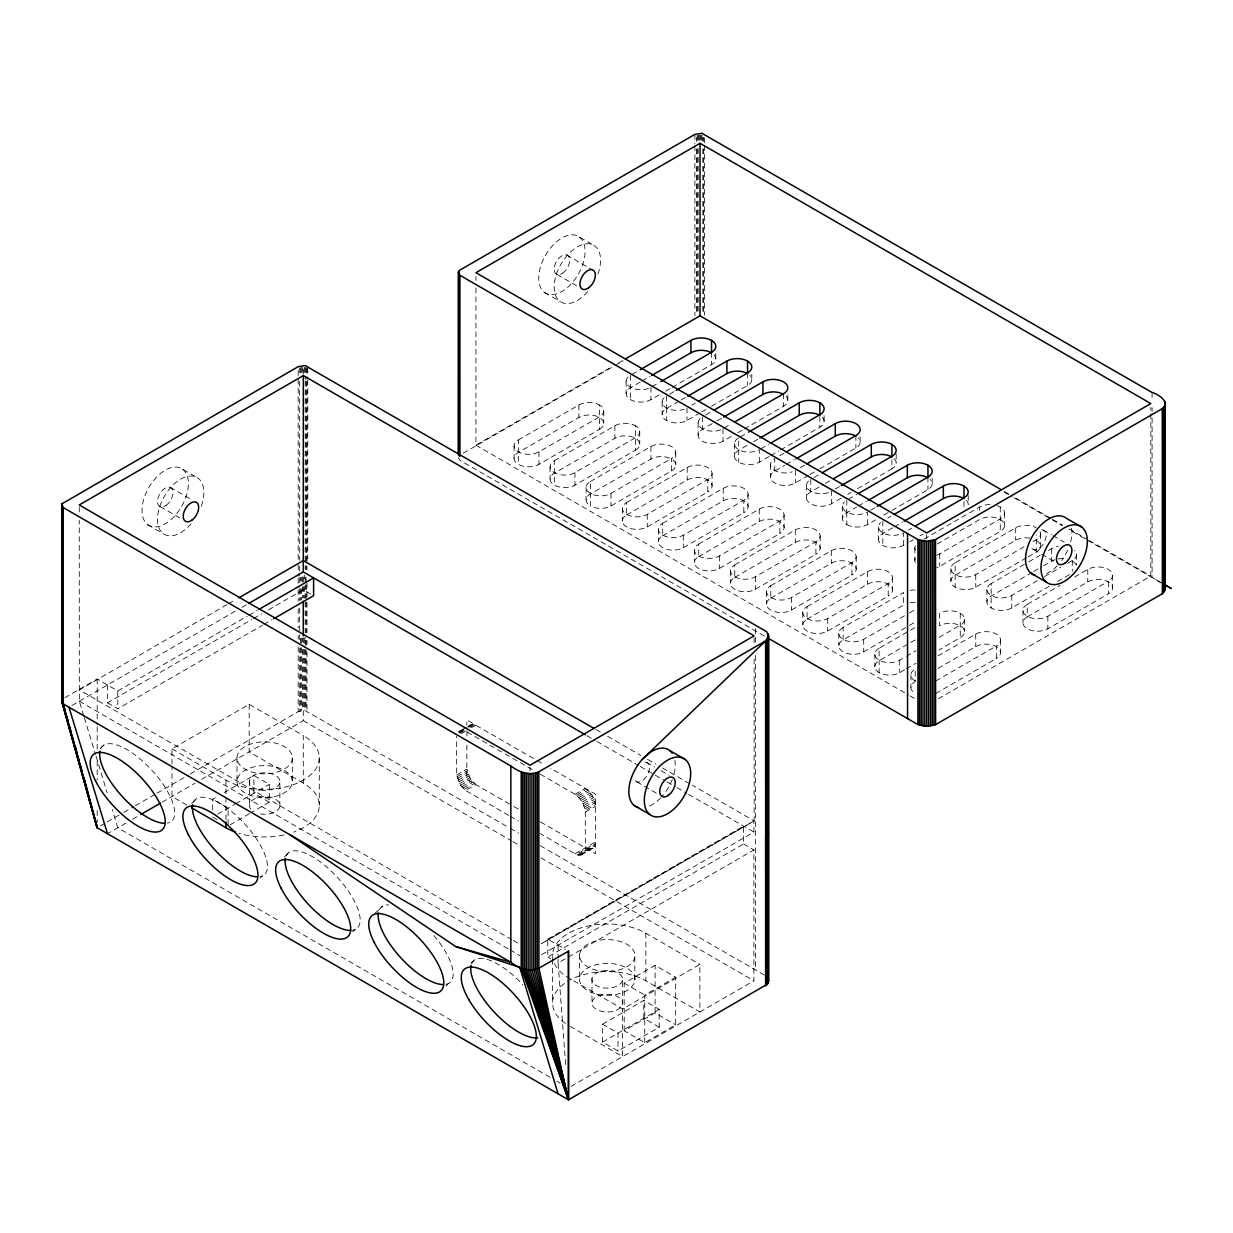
<?xml version="1.0" encoding="UTF-8"?>
<svg xmlns="http://www.w3.org/2000/svg" width="1233" height="1233" viewBox="0 0 1233 1233"><rect width="100%" height="100%" fill="white"/><g stroke="black" fill="none" stroke-linecap="round" stroke-linejoin="round"><path stroke-width="0.75" stroke-dasharray="5 3.75" d="M83.782 715.895L79.328 701.223L79.251 520.234M508.659 815.367L465.519 790.415L460.587 785.205L456.657 775.048L456.657 736.24M466.891 745.117L466.798 779.441L512.265 805.611M466.906 735.87L466.906 730.337M540.224 774.154L576.428 795.131L582.361 801.943L585.29 810.482L585.351 847.811C586.23 853.56 579.587 857.397 575.04 853.745L540.193 833.6M540.47 821.933L595.585 853.791L595.616 794.283L550.457 768.251M624.191 1030.757L624.191 983.179L655.108 965.331L675.669 977.214L675.669 1024.793L644.751 1042.64L624.191 1030.757L655.093 1012.91L675.669 1024.793M644.751 1042.64L644.767 995.062L675.669 977.214M655.093 1012.91L655.108 965.331M541.534 954.696L753.902 832.075L753.918 820.762L692.407 785.251M586.631 848.504L592.564 848.566L595.508 843.403L576.381 854.423M468.201 726.684L471.962 724.511L475.768 725.204L535.523 759.636M100.32 748.523L104.389 744.778M191.701 803.315L197.126 798.321M260.009 878.25L262.721 875.754M284.438 856.843L289.847 851.849M352.73 931.794L355.443 929.297M374.801 913.499L382.893 906.039M445.791 985.968L448.488 983.472M471.021 963.112L473.734 960.615M462.514 729.381L458.707 731.724L466.459 727.254M64.779 697.786L97.176 679.029L117.782 690.927L247.216 616.192M475.938 288.029L475.938 445.205L612.061 366.617M618.689 362.779L622.018 360.868M463.192 453.205L613.202 366.555M614.866 365.6L623.204 360.791M227.011 604.663L79.328 689.925L511.603 939.546M228.66 603.708L235.303 599.87M518.338 439.934L578.863 404.994A14.565 8.415 0 0 1 599.469 404.994L599.469 429.377L538.944 464.332A14.565 8.415 0 0 1 518.338 464.332L518.338 439.934A14.565 8.415 0 0 0 518.338 451.833A14.565 8.415 0 0 0 538.944 451.833L599.469 416.893A14.565 8.415 0 0 0 599.469 404.994M632.02 374.431L638.555 370.655M71.93 705.492L235.256 611.198M241.899 607.376L246.877 604.494M599.469 429.377A14.565 8.415 0 0 0 599.469 417.478A14.565 8.415 0 0 0 578.863 417.478L518.338 452.434A14.565 8.415 0 0 0 518.338 464.332M640.204 382.076L630.387 387.732A14.565 8.415 0 0 0 630.387 399.631A14.565 8.415 0 0 0 650.993 399.631L659.162 394.914M641.838 381.12L650.022 376.404M248.881 615.236L257.173 610.443M628.075 377.113A14.565 8.415 0 0 0 631.82 387.994A14.565 8.415 0 0 0 650.993 387.27L659.162 382.538M107.487 684.978L107.487 702.825L251.856 619.475M253.505 618.519L261.812 613.726M268.44 609.888L303.287 589.775L312.119 594.876M665.712 391.138L670.629 388.303M672.262 387.362L711.518 364.691A14.58 8.415 0 0 0 713.83 354.534M107.487 702.825L117.782 708.775L262.151 625.424M263.816 624.468L272.108 619.675M554.341 460.726L614.882 425.77A14.565 8.415 0 0 1 635.488 425.77L635.488 450.168L574.948 485.108A14.565 8.415 0 0 1 554.341 485.108L554.341 460.726A14.565 8.415 0 0 0 554.341 472.624A14.565 8.415 0 0 0 574.948 472.624L635.488 437.669A14.565 8.415 0 0 0 635.488 425.77M669.658 394.144L674.574 391.308M635.488 450.168A14.565 8.415 0 0 0 635.488 438.27A14.565 8.415 0 0 0 614.882 438.27L554.341 473.225A14.565 8.415 0 0 0 554.341 485.108M700.082 412.87L686.997 420.422A14.565 8.415 0 0 1 669.411 421.763L666.39 420.422A14.565 8.415 0 0 1 666.39 408.524L679.475 400.972M681.109 400.031L686.026 397.196M691.913 405.102L695.181 403.206M701.716 411.93L709.9 407.198M711.533 406.258L747.537 385.482A14.565 8.415 0 0 0 749.849 375.325M590.36 481.517L650.885 446.577A14.565 8.415 0 0 1 671.492 446.577A14.565 8.415 0 0 1 671.492 458.476L671.492 470.96L610.967 505.915A14.565 8.415 0 0 1 590.36 505.915L590.36 481.517A14.565 8.415 0 0 0 590.36 493.416A14.565 8.415 0 0 0 610.967 493.416L671.492 458.476M705.677 414.935L712.227 411.159M671.492 470.96A14.565 8.415 0 0 0 671.492 459.061A14.565 8.415 0 0 0 650.885 459.061L590.36 494.017A14.565 8.415 0 0 0 590.36 505.915M731.2 436.497L723.016 441.214A14.565 8.415 0 0 1 702.409 441.214A14.565 8.415 0 0 1 702.409 429.315L715.494 421.763M717.128 420.823L722.045 417.987M700.097 418.573A14.565 8.415 0 0 0 703.843 429.454A14.565 8.415 0 0 0 723.016 428.73L731.2 423.998M171.988 764.121L171.988 748.878L249.174 704.305L303.272 735.515L303.287 783.109A54.637 31.549 0 0 1 293.701 832.136M737.735 432.721L742.651 429.885M744.285 428.945L783.541 406.274A14.565 8.415 0 0 0 785.868 396.117M626.657 502.478L687.197 467.538A14.565 8.415 0 0 1 707.804 467.538A14.565 8.415 0 0 1 707.804 479.437L707.804 491.921L647.263 526.876A14.565 8.415 0 0 1 626.657 526.876A14.565 8.415 0 0 1 626.657 514.978L626.657 502.478A14.565 8.415 0 0 0 626.657 514.377A14.565 8.415 0 0 0 647.263 514.377L707.804 479.437M740.355 436.852L746.89 433.06M626.657 514.978L687.197 480.022A14.565 8.415 0 0 1 707.804 480.022A14.565 8.415 0 0 1 707.804 491.921M746.89 445.56L738.706 450.276A14.565 8.415 0 0 0 738.706 462.175A14.565 8.415 0 0 0 759.312 462.175L769.13 456.518M753.44 441.784L758.341 438.948M100.505 825.817L105.483 822.95M107.148 821.979L122.098 813.348M123.762 812.393L133.719 806.644M135.383 805.688L155.327 794.175M156.976 793.22L188.541 774.987M190.206 774.031L298.186 711.688L305.214 710.609L508.674 827.42M760.961 448.735L769.13 444.019M125.997 823.043L107.487 833.693M132.578 819.236L139.144 815.445M162.139 802.159L194.984 783.202M201.549 779.395L303.287 720.642L303.287 645.583M770.764 455.563L778.948 450.846M780.581 449.906L819.853 427.234A14.565 8.415 0 0 0 822.164 417.078M662.691 523.285L723.216 488.33A14.565 8.415 0 0 1 743.823 488.33A14.565 8.415 0 0 1 743.823 500.228L743.823 512.712L683.298 547.668A14.565 8.415 0 0 1 662.691 547.668A14.565 8.415 0 0 1 662.691 535.769L662.691 523.285A14.565 8.415 0 0 0 662.691 535.168A14.565 8.415 0 0 0 683.298 535.168L743.823 500.228M779.641 455.748L784.558 452.927M662.691 535.769L723.216 500.829A14.565 8.415 0 0 1 743.823 500.829A14.565 8.415 0 0 1 743.823 512.712M808.432 475.414L795.347 482.982A14.565 8.415 0 0 1 774.74 482.982A14.565 8.415 0 0 1 774.74 471.083L784.558 465.411M786.192 464.471L794.36 459.739M212.662 809.927L212.662 799.231L217.609 796.364M224.19 792.557L253.859 775.418L269.318 784.358L269.318 802.19L251.193 812.67M800.248 467.646L805.164 464.81M217.609 814.212L234.702 804.332M235.734 803.746L269.318 784.358M810.066 474.474L818.25 469.758M819.883 468.802L855.872 448.026A14.565 8.415 0 0 0 858.183 437.869M698.71 544.077L759.251 509.137A14.565 8.415 0 0 1 779.857 509.137A14.565 8.415 0 0 1 779.857 521.02L779.857 533.519L719.317 568.459A14.565 8.415 0 0 1 698.71 568.459A14.565 8.415 0 0 1 698.71 556.576L698.71 544.077A14.565 8.415 0 0 0 698.71 555.975A14.565 8.415 0 0 0 719.317 555.975L779.857 521.02M814.027 477.495L818.943 474.659M249.544 813.61L228.105 825.987L228.105 808.139L212.662 799.231M698.71 556.576L759.251 521.621A14.565 8.415 0 0 1 779.857 521.621A14.565 8.415 0 0 1 779.857 533.519M841.183 498.101L831.366 503.773A14.565 8.415 0 0 1 810.759 503.773A14.565 8.415 0 0 1 810.759 491.875L823.844 484.322M825.478 483.382L830.395 480.546M839.55 486.557L831.366 491.289L831.366 503.773M847.734 494.325L851.001 492.445M857.536 488.669L891.906 468.833L891.906 458.121M734.76 564.884L795.285 529.943A14.565 8.415 0 0 1 815.892 529.943A14.565 8.415 0 0 1 815.892 541.842L815.892 554.326L755.367 589.282A14.58 8.415 0 0 1 734.76 589.282A14.58 8.415 0 0 1 734.76 577.368L734.76 564.884A14.58 8.415 0 0 0 734.76 576.782L734.914 576.874M848.443 499.257L856.627 494.525M467.924 726.407L470.852 724.727M459.416 731.755L466.737 727.532M469.049 726.191L471.962 724.511M458.815 732.803L467.322 727.886M468.787 727.054L473.179 724.511M459.847 733.173L464.24 730.645M470.066 727.285L474.458 724.757M461.05 733.712L465.442 731.184L459.585 731.077M471.391 727.747L475.768 725.204L466.798 719.949L466.845 725.143M734.76 577.383L795.285 542.428A14.565 8.415 0 0 1 815.892 542.428A14.565 8.415 0 0 1 815.892 554.326M846.809 512.096L846.809 524.58A14.58 8.415 0 0 1 846.809 512.681L856.627 507.025M858.26 506.069L866.445 501.353M734.76 576.782A14.58 8.415 0 0 0 755.367 576.782L815.892 541.842M870.683 510.2L875.6 507.364M846.809 524.58A14.58 8.415 0 0 0 867.415 524.58L875.6 519.864M883.768 515.147L890.318 511.356M891.952 510.416L927.94 489.64A14.565 8.415 0 0 0 930.252 479.483M770.779 585.675L831.304 550.735A14.565 8.415 0 0 1 851.911 550.735A14.565 8.415 0 0 1 851.911 562.633L851.911 575.117L791.386 610.073A14.565 8.415 0 0 1 770.779 610.073A14.565 8.415 0 0 1 770.779 598.175L770.779 585.675A14.565 8.415 0 0 0 770.779 597.573A14.565 8.415 0 0 0 791.386 597.573L851.911 562.633M887.729 518.153L890.997 516.273M456.657 775.048L466.891 769.13L469.819 777.684L475.753 784.512L465.519 790.415M456.919 776.728L467.153 770.81M457.351 778.455L467.584 772.536M770.779 598.175L831.304 563.219A14.565 8.415 0 0 1 851.911 563.219A14.565 8.415 0 0 1 851.911 575.117M892.63 527.816L882.828 533.488A14.565 8.415 0 0 0 882.828 545.371A14.565 8.415 0 0 0 903.435 545.371L908.336 542.551M894.279 526.876L902.448 522.145M457.936 780.181L468.186 774.278M458.691 781.907L468.925 776.004M459.585 783.602L469.819 777.684M460.587 785.205L470.836 779.302M461.712 786.716L471.946 780.813M908.336 530.051L911.603 528.171M462.914 788.103L473.164 782.2M464.194 789.351L474.428 783.433M909.969 541.595L913.237 539.715M919.787 535.939L923.055 534.043M807.076 606.636L867.616 571.696A14.565 8.415 0 0 1 888.222 571.696A14.565 8.415 0 0 1 888.222 583.594L888.222 596.078L827.682 631.034A14.565 8.415 0 0 1 807.076 631.034A14.565 8.415 0 0 1 807.076 619.136L807.076 606.636A14.565 8.415 0 0 0 807.076 618.534A14.565 8.415 0 0 0 827.682 618.534L888.222 583.594M924.041 539.114L979.665 507.01A14.565 8.415 0 0 1 989.96 504.544M807.076 619.136L867.616 584.18A14.565 8.415 0 0 1 888.222 584.18A14.565 8.415 0 0 1 888.222 596.078M937.126 544.046L979.665 519.494A14.565 8.415 0 0 1 1000.271 519.494A14.565 8.415 0 0 1 1000.271 531.392L939.731 566.332A14.565 8.415 0 0 1 936.71 567.673M936.71 555.189A14.565 8.415 0 0 0 939.731 553.848L1000.271 518.893A14.565 8.415 0 0 0 997.25 505.669M843.095 639.927L843.095 627.443L903.635 592.487L903.635 604.987L843.095 639.927A14.565 8.415 0 0 0 843.095 651.825A14.565 8.415 0 0 0 863.701 651.825L907.873 626.333M1026.473 557.855L975.75 587.139A14.565 8.415 0 0 1 955.143 587.139L955.143 562.741L1015.684 527.801A14.565 8.415 0 0 1 1036.29 527.801M575.071 794.252L585.321 788.334M1029.755 538.112A14.565 8.415 0 0 0 1015.684 540.285L955.143 575.241A14.565 8.415 0 0 0 955.143 587.139M576.428 795.131L586.661 789.212L592.595 796.025L595.539 804.579L585.29 810.482M577.738 796.194L587.987 790.276M579.017 797.427L589.266 791.524M580.234 798.814L590.468 792.911M581.344 800.325L591.593 794.422M843.095 627.443A14.565 8.415 0 0 0 843.095 639.341A14.565 8.415 0 0 0 863.701 639.341L907.873 613.834M909.522 612.893L916.057 609.117M955.143 562.741A14.565 8.415 0 0 0 955.143 574.64A14.565 8.415 0 0 0 975.75 574.64L1024.839 546.311M1033.023 541.58L1036.29 539.7A14.565 8.415 0 0 0 1040.066 531.577M582.361 801.943L592.595 796.025M583.255 803.623L593.489 797.705M583.995 805.349L594.244 799.431M584.596 807.091L594.83 801.173M585.028 808.817L595.262 802.899M585.382 812.085L595.616 806.182M909.522 625.378L916.057 621.602M1028.106 556.915L1036.29 552.184L1036.29 534.937M904.637 669.796L899.736 672.632A14.565 8.415 0 0 1 879.129 672.632L879.129 648.234L915.117 627.458M1049.406 586.214L1011.784 607.931A14.565 8.415 0 0 1 991.178 607.931L991.178 583.548L1027.166 562.772M1028.8 561.816L1040.251 555.204M1048.435 550.488L1051.703 548.593A14.565 8.415 0 0 1 1058.238 546.419M915.117 639.958L879.129 660.734A14.565 8.415 0 0 0 879.129 672.632M1032.083 572.42L991.178 596.032A14.565 8.415 0 0 0 991.178 607.931M1033.716 571.48L1041.885 566.764M1043.534 565.808L1051.703 561.092A14.565 8.415 0 0 1 1054.724 559.751M879.129 648.234A14.565 8.415 0 0 0 879.129 660.133A14.565 8.415 0 0 0 899.736 660.133L904.637 657.297M906.27 656.357L916.088 650.685M938.991 637.461L960.26 625.193A14.565 8.415 0 0 0 960.26 613.294A14.565 8.415 0 0 0 939.654 613.294L939.654 625.778A14.565 8.415 0 0 1 960.26 625.778A14.565 8.415 0 0 1 960.26 637.677L938.991 649.961M991.178 583.548A14.565 8.415 0 0 0 991.178 595.447A14.565 8.415 0 0 0 1011.784 595.447L1037.955 580.327M1044.505 576.551L1060.858 567.103M1067.408 563.327L1072.309 560.491A14.565 8.415 0 0 0 1074.637 550.35M575.04 853.745L595.601 841.892M577.707 854.885L595.246 844.775M578.986 855.116L594.815 845.992M580.188 855.132L594.214 847.04M581.313 854.916L593.458 847.903M906.27 668.856L916.088 663.184M1057.59 581.483L1070.676 573.931M938.097 655.833L975.719 634.116A14.565 8.415 0 0 1 996.326 634.116A14.565 8.415 0 0 1 996.326 646.015L996.326 658.499L935.801 693.455M1074.683 576.982L1087.768 569.415A14.565 8.415 0 0 1 1108.375 569.415A14.565 8.415 0 0 1 1108.375 581.313L1108.375 593.813L1047.85 628.753A14.565 8.415 0 0 1 1027.243 628.753A14.565 8.415 0 0 1 1027.243 616.854L1027.243 604.37L1059.964 585.475M938.097 668.332L975.719 646.601A14.565 8.415 0 0 1 996.326 646.601A14.565 8.415 0 0 1 996.326 658.499M1027.243 616.854L1087.768 581.914A14.565 8.415 0 0 1 1108.375 581.914A14.565 8.415 0 0 1 1108.375 593.813M935.801 680.955L996.326 646.015M1027.243 604.37A14.565 8.415 0 0 0 1027.243 616.269A14.565 8.415 0 0 0 1047.85 616.269L1108.375 581.313M938.344 698.757L1150.821 576.073L1150.821 407.399M547.791 939.176L743.591 826.125L743.591 843.973L547.791 957.024L547.791 939.176L565.515 949.41M754.118 820.854L541.641 943.522L754.118 820.854L754.118 656.835M565.654 1064.511L558.087 962.973L753.902 849.922L753.902 980.79L570.047 1086.951M554.449 963.713A54.637 31.549 0 0 0 568.583 977.846L622.603 1009.01L699.866 964.391L699.882 1011.985L645.861 980.821A54.637 31.549 0 0 0 570.047 980.004M602.552 1024.222L643.765 1000.441L659.208 1009.365L659.223 1027.212L618.01 1050.994L602.552 1042.085L602.552 1024.222L618.01 1033.146L618.01 1050.994M602.552 1042.085L659.208 1009.365M664.078 397.781A14.565 8.415 0 0 0 666.39 407.938L669.411 409.264A14.565 8.415 0 0 0 683.976 409.264M1160.114 582.099L1068.872 529.466M579.248 236.936A32.782 18.927 -60 0 1 566.579 288.245A32.782 18.927 -60 0 1 539.915 268.979A32.782 18.927 -60 0 1 579.248 236.936L594.707 245.86M1004.433 491.566L1009.426 494.448M1016.084 498.286L1051.009 518.461M1052.674 519.417L1062.661 525.181M1069.319 529.019L1087.614 539.592M1089.278 540.547L1150.821 576.073M1003.986 491.982L1012.308 496.791M1013.973 497.747L1050.578 518.893M1052.242 519.848L1062.23 525.612M566.748 254.984L592.487 269.842M1043.288 530.098L1051.348 534.737M1052.967 535.661L1064.233 542.166M557.069 274.466L579.587 287.459M1033.516 549.564L1039.958 553.278M1041.577 554.203L1054.462 561.647M544.585 292.498L560.029 301.422M475.938 445.205L908.428 694.903M910.093 695.859L915.086 698.741M764.414 636.058L459.847 460.248L458.352 457.69M182.546 469.218A32.782 18.927 -60 0 1 169.877 520.526A32.782 18.927 -60 0 1 143.213 501.261A32.782 18.927 -60 0 1 182.546 469.218L198.004 478.142M595.971 729.566L600.949 732.448M607.607 736.286L640.867 755.49M647.51 759.328L655.817 764.121M662.475 767.959L690.742 784.28M170.062 487.266L190.961 499.334M646.601 762.379L654.646 767.018M661.088 770.733L669.149 775.387M586.923 735.685L595.262 740.494M596.926 741.449L638.602 765.508M640.266 766.479L653.598 774.17M655.262 775.141L665.265 780.905M666.93 781.876L675.268 786.685M676.932 787.64L686.935 793.42M688.6 794.376L753.902 832.075M160.367 506.748L179.679 517.891M636.814 781.845L657.759 793.929M743.591 843.973L753.902 849.922M147.883 524.78L163.342 533.704M537.187 760.591L543.83 764.429M467.199 732.078L533.581 770.332M510.339 828.391L518.677 833.2M540.347 845.699L765.601 975.796M303.287 720.642L511.14 840.644M512.805 841.6L519.447 845.437M541.071 857.921L753.902 980.79M553.263 960.476A54.637 31.549 0 0 1 582.408 927.432A54.637 31.549 0 0 1 645.861 933.227L699.866 964.391M303.287 783.109L249.174 751.883L249.174 704.305M624.191 983.179L644.767 995.062M547.791 957.024L550.735 958.719M513.267 940.502L519.91 944.355M269.318 802.19L253.875 793.266L253.859 775.418M659.223 1027.212L643.765 1018.288L643.765 1000.441M79.328 701.223L508.32 948.901M509.984 949.872L519.956 955.621M212.662 817.063L217.301 819.745M570.232 1026.38L622.603 1056.604L622.603 1009.01M550.103 1077.334L117.798 827.775L112.218 809.434M556.761 1081.171L560.09 1083.098M513.93 806.567L518.908 809.449M510.323 816.323L518.615 821.116M171.988 748.878L225.993 780.135A54.637 31.549 0 0 0 303.272 780.135A54.637 31.549 0 0 0 303.272 735.515M186.722 804.995L171.988 796.472L171.988 766.017M1162.287 583.502L1152.084 577.506L1152.084 413.487M84.337 717.729L95.496 754.411M96.051 756.245L107.194 792.927M319.27 757.833L319.285 805.411M292.313 757.833A27.681 15.983 0 0 1 250.792 771.673A27.681 15.983 0 0 1 250.792 743.992A27.681 15.983 0 0 1 292.313 757.833L292.329 781.63A27.681 15.983 0 0 1 250.792 795.47A27.681 15.983 0 0 1 250.792 767.789A27.681 15.983 0 0 1 292.329 781.63M279.876 782.462A15.305 8.831 0 0 1 255.77 788.827A15.305 8.831 0 0 1 258.283 773.6A15.305 8.831 0 0 1 279.876 782.462L279.876 806.274M249.405 780.797L249.405 804.594M236.952 757.833L236.952 781.63M225.993 780.135L225.993 795.377M225.993 797.273L226.009 820.115M79.236 506.886L79.236 512.604M1152.084 392.495L1152.084 400.124M1152.084 407.753L1152.084 411.575M1112.644 575.364L1112.644 587.864M1087.768 569.415L1087.768 581.914M1076.579 554.542L1076.579 565.253M1072.309 560.491L1072.309 571.203M1051.703 548.593L1051.703 561.092M1047.85 616.269L1047.85 628.753M1040.56 533.75L1040.56 546.234M1022.974 610.32L1022.974 622.804M1015.684 527.801L1015.684 540.285M1011.784 595.447L1011.784 607.931M1004.525 512.959L1004.525 525.443M1000.595 640.066L1000.595 652.55M1000.271 507.01L1000.271 531.392M986.909 589.497L986.909 601.981M979.665 507.01L979.665 510.57M975.75 574.64L975.75 587.139M975.719 634.116L975.719 646.601M968.229 495.558L968.229 504.482A14.565 8.415 0 0 0 966.271 500.274M964.53 619.243L964.53 631.728M963.959 501.507L963.959 508.643M960.26 613.294L960.26 637.677M950.874 568.69L950.874 581.19M939.731 553.848L939.731 566.332M932.21 478.342L932.21 483.69M927.94 477.14L927.94 489.64M926.723 534.875L926.723 538.698M914.855 547.899L914.855 560.399M910.925 675.006L910.925 687.505M903.435 545.371L903.435 532.887A14.565 8.415 0 0 1 884.261 533.612A14.565 8.415 0 0 1 880.501 522.73M899.736 660.133L899.736 672.632M896.16 453.96L896.16 462.884M892.492 577.645L892.492 590.129M882.828 520.989L882.828 545.371M878.559 526.938L878.559 539.438M874.86 654.184L874.86 666.683M867.415 524.58L867.415 512.096A14.58 8.415 0 0 1 848.242 512.82A14.58 8.415 0 0 1 844.482 501.939M867.616 571.696L867.616 584.18M863.701 639.341L863.701 651.825M860.141 436.729L860.141 442.077M856.18 556.684L856.18 569.168M855.872 435.542L855.872 448.026M846.809 500.197L846.809 512.681M842.54 506.146L842.54 518.631M838.841 633.392L838.841 645.876M831.304 550.735L831.304 563.219M827.682 618.534L827.682 631.034M824.122 415.922L824.122 421.285M820.161 535.893L820.161 548.377M819.853 416.523L819.853 427.234M810.759 479.39L810.759 491.875M806.49 485.34L806.49 497.824M802.806 612.585L802.806 625.085M795.347 470.482L795.347 482.982M795.285 529.943L795.285 542.428M791.386 597.573L791.386 610.073M787.81 394.961L787.81 400.324M784.126 515.07L784.126 527.57M783.541 393.774L783.541 406.274M774.74 471.083L774.74 458.584A14.565 8.415 0 0 0 773.476 469.65A14.565 8.415 0 0 0 792.326 471.823M770.471 464.533L770.471 477.032M766.51 591.624L766.51 604.124M759.312 462.175L759.312 449.691A14.565 8.415 0 0 1 738.706 449.691A14.565 8.415 0 0 1 738.706 437.792L738.706 462.175M759.251 509.137L759.251 521.621M755.382 628.614L755.382 642.039M755.382 655.447L755.382 969.801M755.367 576.782L755.367 589.282M754.118 637.754L754.118 643.487M751.791 374.169L751.791 379.533M748.092 494.279L748.092 506.763M747.537 372.983L747.537 385.482M734.452 443.741L734.452 456.225M730.491 570.833L730.491 583.332M723.016 428.73L723.016 441.214M723.216 488.33L723.216 500.829M719.317 555.975L719.317 568.459M715.787 353.439L715.787 358.741M712.073 473.487L712.073 485.972M711.518 352.314L711.518 364.691M704.475 137.834L704.475 143.567M704.475 145.463L704.475 315.216M703.673 137.526L703.673 141.348M703.673 148.977L703.673 314.908M702.825 137.295L702.825 141.101M702.825 148.731L702.825 314.662M702.409 416.831L702.409 429.315M701.916 135.198L701.916 140.932M700.991 135.106L700.991 142.72M700.036 135.06L700.036 142.689M699.08 135.106L699.08 142.72M698.14 135.198L698.14 140.932M698.14 148.561L698.14 314.492M698.14 422.78L698.14 435.264M697.246 135.383L697.246 141.101M697.246 148.731L697.246 314.662M696.383 137.526L696.383 141.348M696.383 148.977L696.383 314.908M694.888 134.382L694.888 143.922M694.888 145.833L694.888 315.571M694.441 550.026L694.441 562.51M687.197 467.538L687.197 480.022M686.997 407.938L686.997 420.422M683.298 535.168L683.298 547.668M675.761 452.526L675.761 465.011M666.652 408.092L666.652 420.576M666.39 396.04L666.39 408.524M662.121 401.989L662.121 414.473M658.422 529.219L658.422 541.719M650.993 387.27L650.993 399.631M650.885 446.577L650.885 459.061M647.263 514.377L647.263 526.876M645.861 933.227L645.861 980.821M639.742 431.72L639.742 444.219M634.825 956.746A27.681 15.983 0 0 1 591.609 968.737A27.681 15.983 0 0 1 595.246 941.133A27.681 15.983 0 0 1 634.825 956.746L634.825 980.543A27.681 15.983 0 0 1 591.609 992.534A27.681 15.983 0 0 1 595.246 964.93A27.681 15.983 0 0 1 634.825 980.543M630.387 375.371L630.387 399.631M626.117 381.321L626.117 393.681M622.403 508.428L622.403 520.927M622.449 980.173A15.305 8.831 0 0 1 598.359 986.539A15.305 8.831 0 0 1 600.872 971.296A15.305 8.831 0 0 1 622.449 980.173L622.465 1003.986A15.305 8.831 0 0 1 598.359 1010.336A15.305 8.831 0 0 1 600.872 995.108A15.305 8.831 0 0 1 622.465 1003.986M614.882 425.77L614.882 438.27M610.967 493.416L610.967 505.915M603.738 410.943L603.738 423.428M591.994 978.493L591.994 1002.306M586.091 487.467L586.091 499.966M579.618 954.327L579.618 978.123M578.863 404.994L578.863 417.478M574.948 472.624L574.948 485.108M558.087 945.125L558.087 957.609M558.087 959.397L558.087 962.973M552.584 959.351L552.584 1003.138M550.072 466.675L550.072 479.159M538.944 451.833L538.944 464.332M530.02 767.142L530.02 770.949M514.069 445.884L514.069 458.383M475.938 276.531L475.938 280.353M307.772 368.235L307.772 377.853M307.772 379.779L307.772 558.765M306.971 367.927L306.971 373.707M306.971 381.398L306.971 562.31M306.971 566.117L306.971 569.939M306.971 583.286L306.971 600.44M306.971 602.351L306.971 632.853M306.971 640.482L306.971 644.289M306.971 651.918L306.971 711.025M306.123 367.681L306.123 379.225M306.123 381.151L306.123 562.063M306.123 565.885L306.123 569.692M306.123 577.321L306.123 583.039M306.123 584.951L306.123 600.194M306.123 602.105L306.123 632.606M306.123 640.235L306.123 647.864M306.123 649.776L306.123 710.778M305.214 367.511L305.214 379.055M305.214 380.982L305.214 561.894M305.214 565.7L305.214 569.507M305.214 577.136L305.214 582.855M305.214 584.766L305.214 600.024M305.214 601.92L305.214 638.155M305.214 640.066L305.214 647.679M305.214 649.591L305.214 710.609M304.289 367.403L304.289 375.094M304.289 575.133L304.289 578.94M304.289 586.569L304.289 598.005M304.289 638.047L304.289 647.572M304.289 649.483L304.289 710.501M303.333 369.284L303.333 375.063M303.333 576.998L303.333 584.627M303.333 586.538L303.333 597.974M303.287 637.893L303.287 643.657M302.378 367.403L302.378 375.094M302.378 577.029L302.378 584.658M302.378 586.569L302.378 598.005M302.378 638.047L302.378 641.854M302.378 649.483L302.378 710.501M301.453 367.511L301.453 375.202M301.453 577.136L301.453 580.959M301.453 588.588L301.453 600.024M301.453 638.155L301.453 645.784M301.453 647.679L301.453 710.609M300.544 367.681L300.544 375.387M300.544 577.321L300.544 581.128M300.544 588.758L300.544 600.194M300.544 638.324L300.544 645.953M300.544 647.864L300.544 710.778M299.696 367.927L299.696 373.707M299.696 381.398L299.696 560.383M299.696 566.117L299.696 575.657M299.696 577.568L299.696 587.093M299.696 589.004L299.696 600.44M299.696 608.069L299.696 632.853M299.696 634.764L299.696 640.482M299.696 648.111L299.696 711.025M298.186 370.517L298.186 561.046M298.186 564.884L298.186 576.32M298.186 578.231L298.186 587.756M298.186 589.667L298.186 601.103M298.186 608.732L298.186 627.797M298.186 635.427L298.186 639.233M298.186 646.863L298.186 711.688M117.782 690.927L117.782 708.775M97.176 679.029L97.176 724.788M97.176 726.684L97.176 749.572M97.176 761.008L97.176 780.073M97.176 810.574L97.176 822.026M1071.569 528.048A32.782 18.927 -60 0 1 1070.475 542.474M1067.67 550.288A32.782 18.927 -60 0 1 1061.628 560.583M1057.344 565.67A32.782 18.927 -60 0 1 1046.617 573.669M1041.577 529.851A10.927 6.304 -60 0 1 1043.704 543.275A10.927 6.304 -60 0 1 1031.173 547.159M587.756 291.574A32.782 18.927 -60 0 1 554.449 290.88A32.782 18.927 -60 0 1 581.159 245.043A32.782 18.927 -60 0 1 597.943 274.08M915.194 680.955A14.565 8.415 0 0 1 915.194 669.057L915.194 681.556A14.565 8.415 0 0 0 915.194 693.455M1058.238 558.919A14.565 8.415 0 0 1 1065.774 558.919M1072.309 561.092A14.565 8.415 0 0 1 1076.579 567.041M894.218 458.676A14.58 8.415 0 0 1 891.906 468.833M828.345 492.614A14.565 8.415 0 0 1 810.759 491.289A14.565 8.415 0 0 1 808.447 481.132M910.17 602.798A14.565 8.415 0 0 1 917.706 602.798M910.17 590.314A14.565 8.415 0 0 1 917.706 590.314M1036.29 540.285A14.565 8.415 0 0 1 1036.29 552.184M915.348 562.572A14.565 8.415 0 0 1 915.348 558.21M915.348 550.072A14.565 8.415 0 0 1 915.348 545.726M644.874 762.133A10.927 6.304 -60 0 1 647.001 775.557A10.927 6.304 -60 0 1 634.486 779.441M674.867 760.329A32.782 18.927 -60 0 1 673.788 774.756M672.262 779.456A32.782 18.927 -60 0 1 661.751 796.765M660.641 797.951A32.782 18.927 -60 0 1 646.924 807.122M191.053 523.871A32.782 18.927 -60 0 1 157.685 522.73A32.782 18.927 -60 0 1 185.258 477.032A32.782 18.927 -60 0 1 200.671 507.934M433.893 935.477A51 19.79 47.3 0 1 445.837 984.35M379.302 909.754A51 19.79 47.3 0 1 388.719 904.945M286.256 855.579A51 19.79 47.3 0 1 340.847 881.287A51 19.79 47.3 0 1 349.617 930.376M193.519 802.036A51 19.79 47.3 0 1 245.937 825.231A51 19.79 47.3 0 1 260.055 876.632M100.798 748.493A51 19.79 47.3 0 1 153.216 771.704A51 19.79 47.3 0 1 167.334 823.105M471.715 963.497A51 19.79 47.3 0 1 522.931 984.859M565.377 1023.421A54.637 31.549 0 0 1 568.598 980.821M283.883 834.941A54.637 31.549 0 0 1 238.878 833.246M250.731 809.11A15.305 8.831 0 0 1 261.658 796.765A15.305 8.831 0 0 1 279.937 805.765A15.305 8.831 0 0 1 260.564 813.95M562.741 273.109A10.927 6.304 -60 0 0 568.151 255.863A10.927 6.304 -60 0 0 554.85 265.187A10.927 6.304 -60 0 0 562.741 273.109M166.039 505.391A10.927 6.304 -60 0 0 171.449 488.145A10.927 6.304 -60 0 0 158.148 497.485A10.927 6.304 -60 0 0 166.039 505.391"/><path stroke-width="1.5" d="M1164.784 586.415L1165.154 589.667L1162.38 593.689L935.6 724.634L926.723 726.299L917.938 724.572L917.938 539.561L459.847 275.252L458.414 272.139L459.847 270.135L694.888 134.382L701.916 133.303L1152.084 392.495C1157.849 393.866 1170.888 402.22 1162.287 408.647L935.523 539.561L926.723 541.287L917.938 539.561M919.51 725.189L919.51 540.177M921.205 725.667L921.205 540.655M922.993 726.021L922.993 541.01M924.842 726.222L924.842 541.225M926.723 726.299L926.723 541.287M928.603 726.222L928.603 541.225M930.468 726.021L930.468 541.01M932.256 725.667L932.256 540.655M933.951 725.189L933.951 540.177M62.205 699.666L61.712 701.824L63.16 703.843L510.847 962.264C518.631 968.383 529.311 972.298 538.898 968.213L568.49 951.136L568.49 1099.851L767.481 984.073L768.575 980.882L768.575 635.858L766.633 631.681L305.214 365.584L298.186 366.663L61.897 503.881L63.16 507.534L510.847 765.955C518.584 771.966 529.311 776.096 538.821 771.843L765.585 640.929L768.575 635.858M248.527 603.538L303.287 571.927L303.333 375.587L79.236 504.975L530.02 765.231L754.118 635.858L303.333 375.587M638.663 807.646A32.782 18.927 -60 0 1 642.316 759.358L765.585 640.929L765.678 985.999L765.678 837.284L768.452 833.246L767.481 828.977M642.316 759.358L648.08 753.949A32.782 18.927 -60 0 1 672.155 753.147M700.036 143.305L475.938 272.693L926.723 532.949L1150.821 403.576L700.036 143.305L700.036 315.818L1001.119 489.64M625.331 358.942L700.036 315.818M238.616 597.959L303.333 560.599L594.306 728.595M640.204 369.7L690.912 340.416A14.58 8.415 0 0 1 711.518 340.416L711.518 352.792A14.565 8.415 0 0 0 690.912 352.792L651.656 375.464M258.838 609.487L313.598 577.876L313.598 595.724L273.772 618.719M660.811 381.598L711.518 352.314A14.58 8.415 0 0 0 711.518 340.416M676.208 390.368L726.931 361.084A14.565 8.415 0 0 1 747.537 361.084A14.565 8.415 0 0 1 747.537 372.983L698.448 401.326M687.66 396.255L726.931 373.584A14.565 8.415 0 0 1 747.537 373.584L747.537 361.084M713.861 410.219L762.934 381.876A14.565 8.415 0 0 1 783.541 381.876L785.868 383.617A14.565 8.415 0 0 1 783.541 393.774L734.467 422.118M723.679 417.047L762.934 394.375A14.565 8.415 0 0 1 783.541 394.375M748.523 432.12L799.246 402.837A14.565 8.415 0 0 1 819.853 402.837L819.853 415.336A14.565 8.415 0 0 0 799.246 415.336L759.975 438.008M770.764 443.079L819.853 414.735A14.565 8.415 0 0 0 819.853 402.837M140.793 814.504L160.49 803.115M786.192 451.972L835.265 423.643A14.565 8.415 0 0 1 855.872 423.643A14.565 8.415 0 0 1 855.872 435.542L806.798 463.87M796.009 458.799L835.265 436.128A14.565 8.415 0 0 1 855.872 436.128M822.211 472.778L871.299 444.435L871.299 456.934L833.662 478.651M841.183 485.617L891.906 456.333A14.58 8.415 0 0 0 891.891 444.435A14.58 8.415 0 0 0 871.284 444.435M858.26 493.585L907.334 465.242A14.565 8.415 0 0 1 927.94 465.242L927.94 477.741A14.565 8.415 0 0 0 907.334 477.741L868.078 500.413M877.233 506.424L927.94 477.14A14.565 8.415 0 0 0 927.94 465.242M894.279 514.377L943.353 486.049A14.565 8.415 0 0 1 963.959 486.049L963.959 498.533A14.565 8.415 0 0 0 943.353 498.533L904.082 521.205M914.886 526.275L963.959 497.932A14.565 8.415 0 0 0 963.959 486.049M289.925 834.741L455.794 946.59L510.847 962.264L510.847 765.955M455.794 946.59L519.709 967.288L558.087 1093.841M1165.308 585.182L1171.35 588.526L1164.923 584.858M767.743 637.985L917.938 724.572M1081.988 527.277A32.782 18.927 -60 0 0 1042.424 557.994A32.782 18.927 -60 0 0 1068.132 578.801A32.782 18.927 -60 0 0 1081.988 527.277L1066.545 518.369A32.782 18.927 -60 0 0 1031.697 537.449A32.782 18.927 -60 0 0 1035.366 575.364M891.906 444.435L891.906 456.934A14.565 8.415 0 0 0 871.299 456.934M1030.911 573.191L1046.37 582.115M669.843 750.65L685.301 759.559A32.782 18.927 -60 0 1 671.43 811.098A32.782 18.927 -60 0 1 645.738 790.276A32.782 18.927 -60 0 1 685.301 759.559M303.287 571.927L585.259 734.714M634.224 805.473L649.668 814.396M61.65 701.284L97.176 827.744L568.49 1099.851L568.49 951.136M191.639 807.846L226.009 827.728A54.637 31.549 0 0 0 235.58 832.136M767.481 977.692L768.575 980.882M68.986 707.203L107.487 833.693M61.712 700.729L97.176 827.744L84.06 777.977M82.858 774.478L97.176 827.744L62.621 703.38L62.621 507.071M61.897 700.19L97.176 827.744L71.838 734.93M97.176 827.744L63.16 703.843L63.16 507.534M63.222 703.38L64.733 708.944M66.767 716.373L68.293 721.937M69.295 725.651L70.82 731.231M75.46 746.936L76.939 752.438M77.926 756.106L79.405 761.624M80.392 765.292L81.871 770.81M567.92 1095.151L568.213 1098.988L526.291 969.6L526.291 773.291M1162.287 408.647L1162.38 593.689M935.523 539.561L935.6 724.634M538.821 771.843L538.898 968.213L568.074 1098.557L521.235 968.167L521.235 771.843M226.009 822.026L226.009 827.728M1165.139 402.482L1165.154 589.667M1164.784 401.419L1164.784 590.73M1164.168 406.767L1164.183 591.763M1163.335 407.738L1163.335 592.749M943.353 486.049L943.353 498.533M907.55 533.673L907.55 718.685M907.334 465.242L907.334 477.741M835.265 423.643L835.265 436.128M799.246 402.837L799.246 415.336M768.452 634.764L768.452 981.961M768.082 633.7L768.082 983.04M767.465 639.048L767.481 984.073M766.633 640.019L766.649 985.044M762.934 381.876L762.934 394.375M726.931 361.084L726.931 373.584M690.912 340.416L690.912 352.792M537.249 772.459L537.249 968.768L568.074 1098.557L522.807 968.768L522.807 772.459M535.554 772.937L535.554 969.246L568.074 1098.557L524.503 969.246L524.503 772.937M533.766 773.291L533.766 969.6L568.074 1098.557L528.14 969.816L528.14 773.507M531.916 773.507L531.916 969.816L568.074 1098.557L530.02 969.893L530.02 773.569M459.847 275.252L459.847 456.441M459.323 274.789L459.323 455.979M458.907 271.075L458.907 453.574M458.599 271.599L458.599 454.962M458.414 272.139L458.352 453.883M303.287 601.319L303.287 635.966M62.205 503.357L62.205 702.887M61.897 503.881L61.897 702.363M61.712 504.42L61.712 701.824M442.662 984.55A51 19.79 47.3 0 1 399.662 956.546A51 19.79 47.3 0 1 378.423 912.528M349.617 930.376A51 19.79 47.3 0 1 306.616 902.371A51 19.79 47.3 0 1 285.378 858.353M256.88 876.833A51 19.79 47.3 0 1 213.895 848.828A51 19.79 47.3 0 1 192.656 804.81M164.159 823.305A51 19.79 47.3 0 1 121.158 795.3A51 19.79 47.3 0 1 99.919 751.282M537.819 1037.847A51 19.79 47.3 0 1 493.585 1011.43A51 19.79 47.3 0 1 471.114 965.331M588.48 287.967A10.927 6.304 -60 0 0 593.89 270.721A10.927 6.304 -60 0 0 580.589 280.061A10.927 6.304 -60 0 0 588.48 287.967M1064.958 563.127A10.927 6.304 -60 0 0 1070.46 545.865A10.927 6.304 -60 0 0 1057.143 555.097A10.927 6.304 -60 0 0 1064.958 563.127M668.255 795.408A10.927 6.304 -60 0 0 673.757 778.146A10.927 6.304 -60 0 0 660.441 787.378A10.927 6.304 -60 0 0 668.255 795.408M191.778 520.249A10.927 6.304 -60 0 0 197.188 503.002A10.927 6.304 -60 0 0 183.887 512.342A10.927 6.304 -60 0 0 191.778 520.249M281.001 887.991A51 19.79 47.3 0 0 345.964 938.036A51 19.79 47.3 0 0 312.535 871.916A51 19.79 47.3 0 0 281.001 887.991M188.264 834.464A51 19.79 47.3 0 0 253.227 884.508A51 19.79 47.3 0 0 219.798 818.388A51 19.79 47.3 0 0 188.264 834.464M95.542 780.921A51 19.79 47.3 0 0 160.506 830.965A51 19.79 47.3 0 0 127.076 764.845A51 19.79 47.3 0 0 95.542 780.921M374.077 942.135A51 19.79 47.3 0 0 439.04 992.18A51 19.79 47.3 0 0 405.626 926.06A51 19.79 47.3 0 0 374.077 942.135M468.817 999.624A51 19.79 47.3 0 0 533.319 1044.428A51 19.79 47.3 0 0 494.233 976.613A51 19.79 47.3 0 0 468.817 999.624"/></g></svg>
